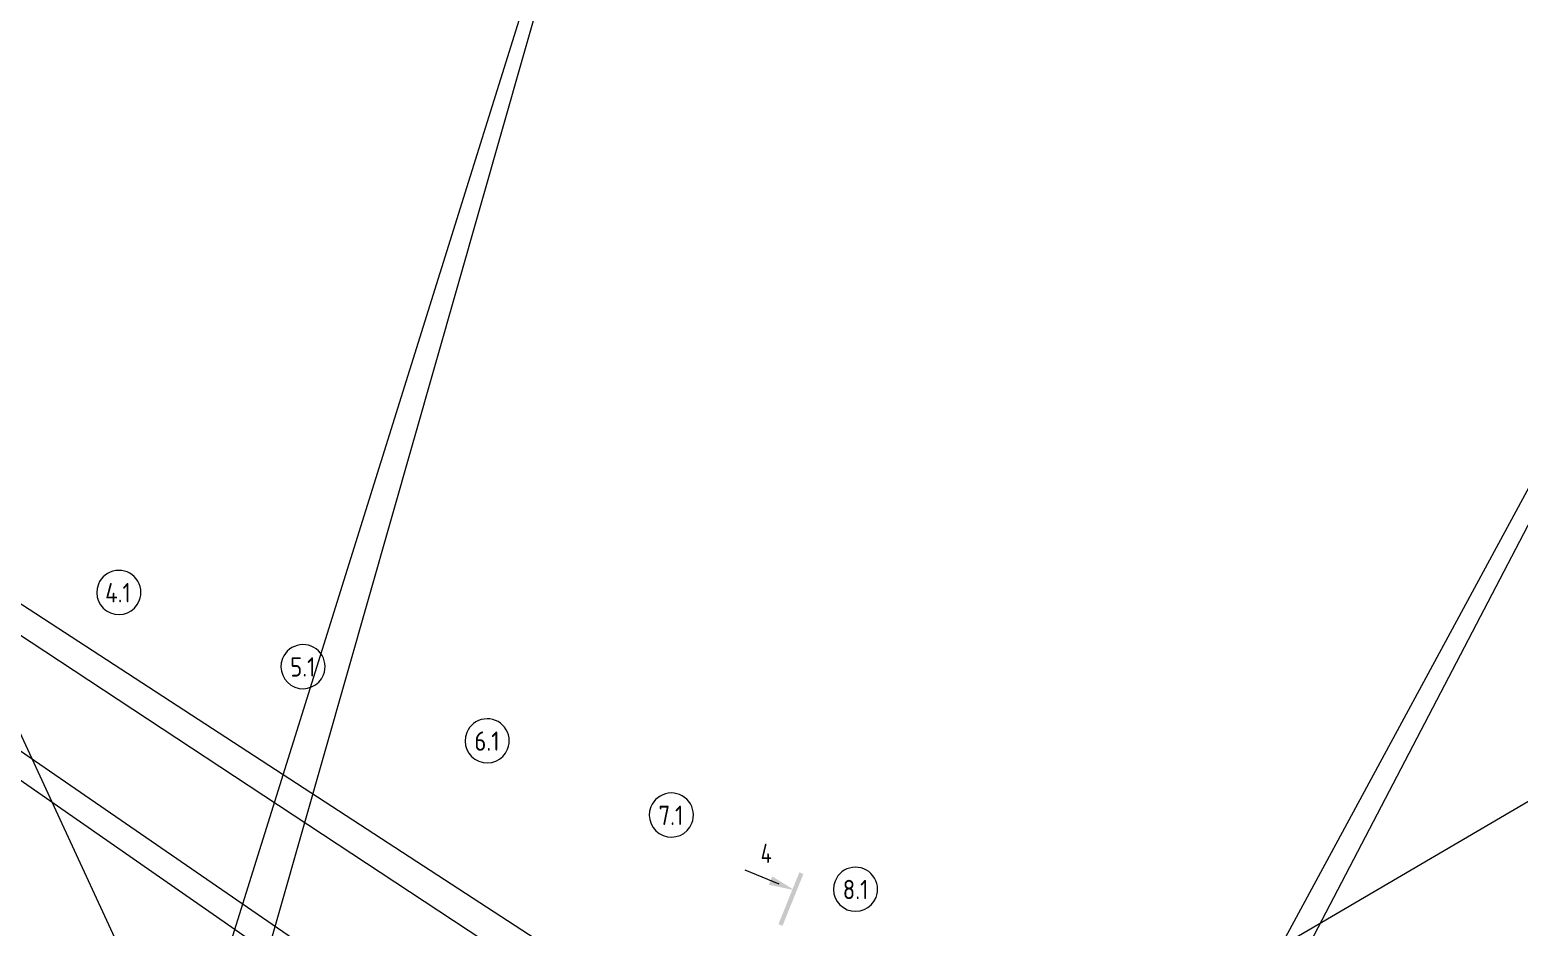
# Model space of a CAD drawing. Header units: millimetres. Extents: x -584918 to 2941280, y 3000189 to 4229862.
# Drawn here: x 174390 to 201394, y 3862035 to 3878308 of the extents above; entities that cross this region are included whole.
import ezdxf

# ---------------------------------------------------------------- set-up
doc = ezdxf.new("R2010")
doc.units = ezdxf.units.MM
for name, color, linetype, lineweight in [('Оси', 7, 'Continuous', 0), ('Разрезы', 7, 'Continuous', 0), ('экспертиза ДУ', 1, 'Continuous', 0), ('экспертиза ДУ пояснения', 6, 'Continuous', 0)]:
    doc.layers.add(name, color=color, linetype=linetype, lineweight=lineweight)
doc.styles.add('GOST Common', font='', dxfattribs={"width": 0.9, "height": 700})
doc.styles.add('GOST Common_4', font='', dxfattribs={"width": 0.8, "height": 700})
doc.styles.get('GOST Common').set_extended_font_data('GOST Common')
doc.styles.get('GOST Common_4').set_extended_font_data('GOST Common')

# ---------------------------------------------------------------- blocks, each defined once
blk = doc.blocks.new('Ось сетки - Круг_Ø8 мм-6577-АР Этаж 02')
at = {"layer": 'Оси'}
for start, end in [(360, 180), (180, 360)]:
    blk.add_arc((0, 0), 4, start, end, dxfattribs=at)
blk = doc.blocks.new('Разрез - Номер вида спереди_3_5 мм-64067-АР Этаж 02')
at = {"layer": 'Разрезы'}
for points in [[(9.8, 0.4), (9.8, -0.39), (-0.33, -0.39), (-0.33, 0.4)], [(2.18, -4.67), (3, 0), (3.82, -4.67)]]:
    blk.add_hatch(color=256, dxfattribs=at).paths.add_polyline_path(points)
at = {"layer": 'Разрезы', "lineweight": 20}
blk.add_line((3, -3), (3, -9.66), dxfattribs=at)

msp = doc.modelspace()

# ---------------------------------------------------------------- linework, layer by layer
at = {"layer": 'экспертиза ДУ'}
for points in [[(103297.279, 3914078.128), (197951.432, 3848178.875)], [(198970.166, 3848178.875), (103297.279, 3914078.128)], [(206393.311, 3846119.358), (103297.279, 3914078.128)], [(103297.279, 3914078.128), (207300.809, 3846367.657)]]:
    msp.add_lwpolyline(points, dxfattribs=at)
at = {"layer": 'экспертиза ДУ пояснения'}
for points in [[(159768.993, 3896820.59), (179694.671, 3853683.015)], [(174252.99, 3849662.968), (186168.804, 3887787.501)], [(186168.804, 3887787.501), (175296.337, 3849636.39)], [(187713.406, 3844388.766), (211227.026, 3887861.872)], [(211227.026, 3887861.872), (188562.831, 3844431.723)], [(179530.743, 3851415.105), (236948.973, 3885060.627)]]:
    msp.add_lwpolyline(points, dxfattribs=at)

# ---------------------------------------------------------------- block references
at = {"layer": 'Оси', "xscale": 99.99999999999994, "yscale": 99.99999999999994, "zscale": 99.99999999999994, "rotation": 338.0513009164571}
for p in [(176004.718, 3868105.316), (179343.786, 3866759.721), (182682.855, 3865414.127), (186021.923, 3864068.532), (189360.991, 3862722.938)]:
    msp.add_blockref('Ось сетки - Круг_Ø8 мм-6577-АР Этаж 02', p, dxfattribs=at)
at = {"layer": 'Разрезы', "xscale": 99.99999999999993, "yscale": 99.99999999999993, "zscale": 99.99999999999993, "rotation": 248.0513009164565}
msp.add_blockref('Разрез - Номер вида спереди_3_5 мм-64067-АР Этаж 02', (188366.128, 3862984.135), dxfattribs=at)

# ---------------------------------------------------------------- texts
at = {"layer": 'Оси', "char_height": 350, "attachment_point": 1, "style": 'GOST Common'}
for s, insert, width in [('4.1', (175757.408, 3868275.705), 613.29094), ('5.1', (179111.326, 3866930.11), 577.215), ('6.1', (182450.394, 3865584.515), 577.215), ('7.1', (185789.462, 3864238.921), 577.215), ('8.1', (189128.53, 3862893.326), 577.215)]:
    msp.add_mtext(s, dxfattribs=dict(at, insert=insert, width=width))
at = {"layer": 'Разрезы', "insert": (187641.588, 3863549.283), "char_height": 350, "width": 275.7805, "attachment_point": 1, "style": 'GOST Common_4'}
msp.add_mtext('\\fGOST Common|b0|i0|c204|p34|;\\W.8;4', dxfattribs=at)

doc.saveas('drawing.dxf')
